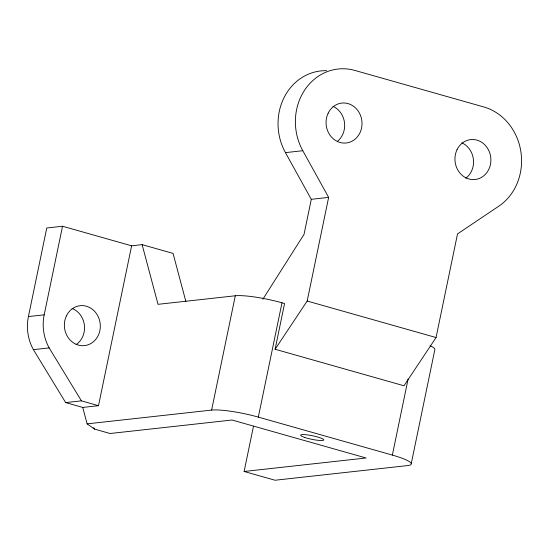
<?xml version="1.0" encoding="UTF-8"?>
<svg xmlns="http://www.w3.org/2000/svg" width="549" height="549" viewBox="0 0 549 549"><rect width="100%" height="100%" fill="white"/><g stroke="black" fill="none" stroke-linecap="round" stroke-linejoin="round"><path stroke-width="0.82" d="M131.616 245.815L98.504 405.684L82.734 407.427L65.654 402.589L33.4 349.651A43.707 39.082 83.7 0 1 28.418 316.574L46.761 227.986L62.531 226.243L131.616 245.815L142.129 244.648L173.059 253.412L185.864 301.483M98.504 405.684L81.424 400.845L49.17 347.908A43.707 39.082 83.7 0 1 44.188 314.831L62.531 226.243M82.734 407.427L87.113 423.862L211.619 410.089L235.295 295.781A35.438 5.421 11.7 0 1 281.994 302.801L284.574 303.528L275.104 349.253L403.982 385.769L436.057 337.539L457.516 233.908L498.753 206.225A54.337 48.587 83.7 0 0 520.905 151.833A54.337 48.587 83.7 0 0 483.806 106.959L354.929 70.45A54.337 48.587 83.7 0 0 304.386 90.496A54.337 48.587 83.7 0 0 302.801 150.714L328.638 197.393L307.179 301.03L275.104 349.253M211.619 410.089A35.438 5.421 11.7 0 1 258.325 417.11L392.357 455.087A35.438 5.421 11.7 0 1 407.523 465.593L275.049 480.238L244.12 471.474L253.508 426.127M258.325 417.11L281.994 302.801M326.621 70.691A54.337 48.587 83.7 0 0 284.101 97.544A54.337 48.587 83.7 0 0 285.453 152.629L311.29 199.314L304.036 234.361L262.861 299.226M392.357 455.087L408.085 379.153M411.263 463.541L434.932 349.233A35.438 5.421 11.7 0 0 430.176 345.753M285.453 152.629L302.801 150.714M311.29 199.314L328.638 197.393M28.418 316.574L44.188 314.831M235.295 295.781L158.023 304.324L142.129 244.648M33.4 349.651L49.17 347.908M65.654 402.589L81.424 400.845M244.12 471.474L366.073 457.99L232.042 420.019L110.081 433.504L94.613 429.119L87.113 423.862M307.179 301.03L436.057 337.539M93.797 427.623L94.613 429.119M72.097 308.456A20.08 17.959 83.7 0 1 84.416 325.399A20.08 17.959 83.7 0 1 76.112 344.635M461.853 142.843A20.08 17.959 83.7 0 1 473.416 159.484A20.08 17.959 83.7 0 1 465.772 178.253M332.969 106.328A20.08 17.959 83.7 0 1 344.484 122.537A20.08 17.959 83.7 0 1 337.525 141.244M66.45 315.812A20.08 17.959 83.7 0 0 82.988 345.698A20.08 17.959 83.7 0 0 97.578 315.414A20.08 17.959 83.7 0 0 66.45 315.812M457.029 149.719A20.08 17.959 83.7 0 0 473.567 179.598A20.08 17.959 83.7 0 0 488.157 149.314A20.08 17.959 83.7 0 0 457.029 149.719M328.151 113.204A20.08 17.959 83.7 0 0 344.69 143.09A20.08 17.959 83.7 0 0 359.279 112.799A20.08 17.959 83.7 0 0 328.151 113.204M304.455 437.354A11.81 1.805 11.7 0 0 323.519 440.223A11.81 1.805 11.7 0 0 308.627 435.076A11.81 1.805 11.7 0 0 304.455 437.354"/></g></svg>
